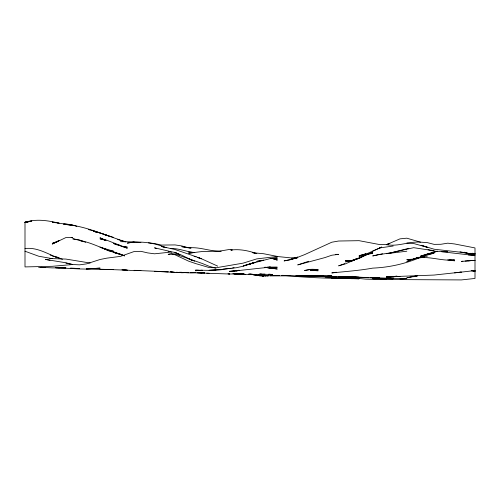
<?xml version="1.0" encoding="UTF-8"?>
<svg xmlns="http://www.w3.org/2000/svg" width="500" height="500" viewBox="0 0 500 500"><rect width="100%" height="100%" fill="white"/><g stroke="black" fill="none" stroke-linecap="round" stroke-linejoin="round"><path stroke-width="0.75" d="M252.838 274.7L253.494 274.731M372.725 251.119L381.594 247.15L365.906 254.163L359.094 255.719L363.862 254.294M352.956 260.5L357.044 258.675M352.956 260.506L358.406 258.119L345.456 263.863L338.638 265.844L344.775 263.637M412.275 259.119L406.819 261.456L413.638 258.975M365.906 253.631L359.094 256.5L365.906 253.688M381.594 247.113L379.544 247.95L393.181 246.019M253.406 262.725L243.181 265.938L255.456 262.319M353.638 259.95L357.044 258.619M418.406 257.356L413.638 259.212L406.819 259.725L411.362 259.225M389.775 243.456L386.362 244.737L400 238.856L406.819 238.181L420.456 242.144L427.275 242.619L434.094 244.363L440.906 244.281L447.725 243.175L454.544 243.95L475 247.925L475 278.45L461.362 279.925L379.544 279.5L365.906 279.15L356.819 278.256M231.062 268.288L222.725 269.269L236.363 267.731L243.181 266.219L254.094 262.625M250 264.131L255.456 262.125M297.725 257.025L290.906 259.506L284.094 260.912L290.906 259.606L297.725 257.619L290.906 259.231L297.725 257.644M28.031 222.169L25 222.113L25 266.913L52.275 266.312L72.725 264.519L79.544 264.85L86.363 263.913L100 259.513L106.819 258.15L120.456 256.375L134.094 251.55L140.906 251.325L147.725 252.906L154.544 253.806L168.181 252.375L175 254.775L188.637 261.163L195.456 263.519L209.094 267.531L215.906 267.8L243.181 263.125L256.819 258.875L277.275 256.5L290.906 257.887L297.725 257.3L304.544 254.662L331.819 242.213L338.638 241.019L359.094 240.681L379.544 244.55L386.362 244.631L389.775 243.381M418.406 257.275L413.638 258.944L434.094 253.162L428.031 254.375M252.688 274.156L252.769 274.531L251.863 274.569M308.637 261.262L297.725 264.913L325 257.562L331.819 255.219L338.638 254.338L335.606 254.363M57.044 241.919L52.275 243.388L59.094 240.6L52.275 244.056L65.906 237.556L72.725 237.413L71.213 237.719M255.456 262.275L250 263.931L270.456 258.494L277.275 257.887L270.456 258.456L277.275 259.006L275.756 258.756M408.862 248.306L393.181 252.275L413.638 247.688L434.094 250.75L431.062 250.2M413.638 276.788L417.725 275.681L406.819 277.8L417.725 275.7M420.456 242.138C408.875 241.244 397.925 246.975 386.362 244.631M268.938 267.075L270.456 267.081L264.394 267.544L277.275 267.219L270.456 267.081L229.544 271.531L239.094 270.219M251.275 274.188L254.4 274.75L253.344 274.781M379.544 254.438L372.725 255.938L382.575 253.794M414.394 258.863L420.456 257.35C405.294 263.806 389.2 267.444 372.725 268.119C359.175 270.569 345.494 271.519 331.819 272.919L336.362 272.219M414.394 258.869C427.587 254.844 441.069 261.569 454.544 259.9L447.725 259.913L454.544 260.806L449.244 259.781M25 222.325L31.819 220.969L25 222.356C36.206 218.619 47.919 220.487 59.094 223.219L57.575 222.981M236.363 270.944L239.394 270.312L236.363 270.938L229.544 271.212M251.994 274.262L250.719 274.244M251.781 274.337L252.106 274.244M396.213 276.219L393.181 276.837L396.969 276.238M232.575 267.981L234.094 267.675M253.494 274.719L253.8 274.8M311.363 269.225L304.544 270.475L311.363 269.413L318.181 269.506L312.119 269.256M140.906 242.506L134.094 241.9L127.275 243.125C140.275 240.738 153.912 242.625 166.137 247.731M264.387 275.681L263.725 275.75L266.819 275.637L265.087 275.694L266.819 275.725L265.431 275.694M255.531 275.131L256.619 275.038M255.25 275.113L255.562 274.762M351.512 260.806L345.456 261.85L352.275 260.8M396.969 276.194L386.362 277.256L400 276.375M396.213 276.3L386.362 276.887L434.094 275.056L461.362 272.094L456.819 272.613M252.769 274.531L251.975 274.587M251.656 274.319L251.312 274.356M268.637 275.669L263.387 275.969L257.65 275.512M25 222.288L28.031 221.9M252.656 274.556L250.812 274.244L252.431 274.606M475 270.556L454.544 272.875M370.456 253.456L372.725 253.188L365.906 254.919L372.725 252.175L352.275 260.9L345.456 260.487L350 260.7M379.544 254.513L393.181 252.494L386.362 253.688L406.819 251.206M268.837 275.856L267.137 275.831M194.7 252.537L188.637 253.188L202.275 251.513L219.544 251.15L229.544 249.444L232.275 249.994L230.906 250.056M262.362 275.794L263.044 275.731L262.025 275.825L263.387 275.706L262.706 275.731M462.881 261.256L461.362 261.4L475 260.338L465.15 261.038M250.925 274.337L250.538 274.237L251.238 274.369M215.906 270.087L209.094 270.319L222.725 269.6L209.094 270.35L195.456 270.181L198.487 270.212M231.062 250.012C239.806 248.944 248.6 250.681 256.819 253.65L253.787 253.137M259.544 274.662L257.725 274.775L263.181 274.6L257.725 274.569M468.181 260.756L475 260.406M169.7 254.237L168.181 254.312L175 254.312M172.725 254.094L175 253.988L202.275 263.469L209.094 266.256L215.906 268.219M400 278.975L406.819 278.656L372.725 278.5L393.181 278.756L386.362 278.625M63.637 224.006L65.906 223.906L72.725 225.062L76.819 226.294M250.456 274.05L248.637 274.113L250.456 274.106M386.362 278.356L393.181 278.194L372.725 278.169L386.362 278.356L379.544 278.2M250.456 274.613L234.094 273.825L243.181 273.8L232.881 273.738M233.637 273.756L243.181 273.738L229.544 274.019L206.819 273.231M323.488 275.75L299.544 275.756M120.456 241.663L134.094 241.906M305 275.794L270.788 275.894M372.725 278.75L386.362 278.675L372.725 278.606M25 248.556C38.625 246.788 49.931 255.812 62.5 259.269M191.669 272.65L195.456 272.613L188.637 272.881L181.819 272.419L188.637 272.506L181.819 272.756L176.513 272.219M310.456 276.3L295.906 275.775M300.15 275.719L318.181 276.212L315.094 276.212M421.213 256.319L427.275 256.269M308.637 276.188L301.363 275.825L331.819 275.669L328.031 275.7M308.637 275.794L301.363 275.863L336.362 276.494M372.725 278.706L386.362 278.675M318.181 276.425L312 276.244L331.819 276.475L321.969 276.238M275.906 275.413L279.544 275.45L270.456 275.475L279.544 275.45M281.363 275.575L289.85 275.387L281.363 275.569L285 275.613M282.575 275.287C307.969 277.875 333.562 278.556 359.094 278.712L352.275 278.438L359.094 278.556M100 269.225L113.637 269.613L79.544 268.956L59.094 267.875L65.906 267.838L52.275 267.887L40.906 267.275M209.094 273.3L196.969 272.769M331.819 278.381L359.094 278.738M331.819 277.319L338.638 278.375L359.094 278.712M442.425 251.656L447.725 251.725L434.094 251.213L428.031 249.694M340.15 277.256L368.938 277.681M473.488 270.75L475 270.769M305 275.837L301.363 275.775L306.819 276.112L305 275.988M473.488 254.869L468.181 254.781L473.488 254.913M154.544 271.325L168.181 271.8L134.094 270.35L140.906 270.4L134.094 270.669L121.969 269.762L127.275 270.188L106.819 269.431M270.456 274.387L272.275 274.419L268.637 274.237L272.275 274.45L259.544 274.212L265 274.106M38.638 267.375L45.456 267.512M338.638 278.419L352.275 278.669M303.181 275.887L301.363 275.844L303.181 275.912M338.638 278.375L345.456 278.55M471.213 270.756L475 270.863M331.819 276.637L325 276.431L365.906 277.469L346.969 276.756M386.362 278.863L379.544 278.637L386.362 278.894M50 258.538L65.906 259.075L90.15 263.031M339.394 277.262L345.456 277.488L341.669 277.231M243.787 274.262L245 274.306L243.181 274.256L245 274.363L243.787 274.219M179.544 272.25L181.819 272.337L175 272.5L170.456 271.781M50 258.562L52.275 258.656L38.638 256.212L25 251.225M63.637 224.194L65.15 224.256M460 251.806L468.181 253.344L475 253.637L468.181 253.494L461.362 252.306L434.094 249.219L421.138 245.281L427.275 247.288L413.638 243.519L406.819 243.025M170.456 248.481C178.787 248.244 186.519 251.762 194.7 252.65M235.906 273.837L236.363 273.856M190.15 272.75L202.275 272.987L197.725 272.756M188.637 252.119L194.7 252.419M161.363 271.688L175 272.362L170.456 271.731M56.062 267.756L59.094 267.931L55.3 267.75M370.456 277.769L379.544 277.863L338.638 277.262L311.363 276.25M266.669 267.231L270.456 267.462L267.425 267.225M221.213 251.231C210.162 251.575 199.65 246.675 188.637 247.875L190.906 248.131M254.112 274.881L256.381 275.044M252.275 252.681L263.637 253.738L277.275 256.406M269.144 275.744L270.506 275.719M204.544 272.919L202.275 272.725L204.544 272.975M255.25 275.119L253.906 274.831M471.969 253.244L475 253.544M264.394 267.281L277.275 269.006L264.394 267.306M148.488 242.85L154.544 243.538L161.363 245.069L175 244.925L181.819 245.938L187.956 247.787M121.969 246.419L127.275 247.156L120.456 246.006L127.275 248.181L106.819 240.212L100 238.825L105.456 240.287M55.3 257.025L59.094 257.6L52.275 256.069M475 255.544L441.669 251.756M56.062 222.744L52.275 222.144L72.725 225.281L65.906 224.531C86.825 226.238 106.062 235.812 125.906 241.838M168.181 251.3L175 252.406L179.775 254.8M272.725 258.256L274.244 258.506M190.906 247.887L181.819 246.663L184.85 247.256M50 260.244L45.456 259.431L65.906 262.775L72.725 264.556L65.906 263.1M251.294 274.444L252.206 274.613L251.181 274.406M107.575 250.119L113.637 251.256L100 247.162L106.137 249.694M79.544 240.3L72.725 238.787L79.544 240.006L85.681 242.319M472.725 270.756L475 271.262L472.725 270.712M116.363 244.569L120.456 245.6L113.637 243.544L117.044 244.875M104.544 249.056L106.819 249.625C97.769 246.444 89.113 241.994 79.544 240.475L83.637 241.731M472.275 270.694L475 271.413M270.656 275.863L270.306 275.738M104.094 234.638L106.137 235.194M88.406 229.569L92.5 230.688M120.456 254.319L106.819 250.238L113.637 251.775L124.544 255.856L113.637 252.431L120.456 254.194L124.544 255.806M464.094 252.194L468.181 253.344M50.225 255.1L52.275 255.681M120.456 240.4L125.225 241.8M164.094 247.25L161.363 246.431L175 249.519L194.094 256.031L201.363 258.719L217.725 266.144M94.544 231.619L96.594 232.3L93.181 230.875L106.819 235.194M93.181 230.831L113.637 237.413M271.819 258.331L277.275 260.119L271.819 258.231M267.137 275.706L267.819 275.825L267.281 275.738M117.725 239.406L119.775 240.15M106.819 235.375L110.225 236.65M171.594 252.262L168.181 250.981L154.544 247.825L156.594 248.631M106.137 240.369L100 237.806L105.456 240.381M194.775 261.269L188.637 258.669L192.725 260.706M179.775 254.831L175 252.506L181.819 255.212L192.725 260.656M256.45 274.956L256.369 274.65L256.519 275.05M365.906 254.85L359.094 258.425L352.275 260.344L359.094 258.244L365.906 254.85M427.275 254L420.456 256.188L437.5 251.213L427.275 254M265.775 275.675L265.087 275.781L265.775 275.731M263.637 260.206L256.819 261.35L263.637 260.206M424.244 257.256L420.456 257.706L424.244 257.269M263.725 275.931L263.387 275.969L263.725 275.95M352.275 276.325L345.456 276.962L338.638 276.837L345.456 276.962L352.275 276.325M202.275 270.25L195.456 270.731L202.275 270.256M100 268.125L86.363 268.931L100 268.125M311.363 270.406L310.456 270.45L318.181 270.738L311.363 270.406M261.363 274.156L259.544 274.231L261.363 274.175M352.275 277.269L345.456 277.362L359.094 277.45L352.275 277.281M263.181 274.6L261.363 274.619L263.181 274.625M79.544 268.475L70.456 268.219L79.544 268.475M331.819 276.938L325 276.85L331.819 276.981M261.337 275.837L261 275.831L261.337 275.844M352.275 277.081L345.456 276.863L352.275 277.15M359.094 277.269L352.275 276.95L359.094 277.275M305 275.9L303.181 275.788L305 275.9M259.975 275.75L257.587 275.425L259.975 275.769M345.456 277.787L340.906 277.288L345.456 277.787M270.456 267.975L265.15 267.262L270.456 267.975M229.544 273.988L228.031 273.756L229.544 274.019M260.319 275.794L259.975 275.738L260.319 275.8M475 254.15L470.456 253.3L475 254.15M195.906 256.75L194.094 256.388L195.906 256.756M260.319 275.338L259.975 275.25L260.319 275.338M263.044 275.963L262.706 275.869L263.044 275.963M199.544 258.094L197.725 257.444L201.363 258.794L199.544 258.087"/></g></svg>
